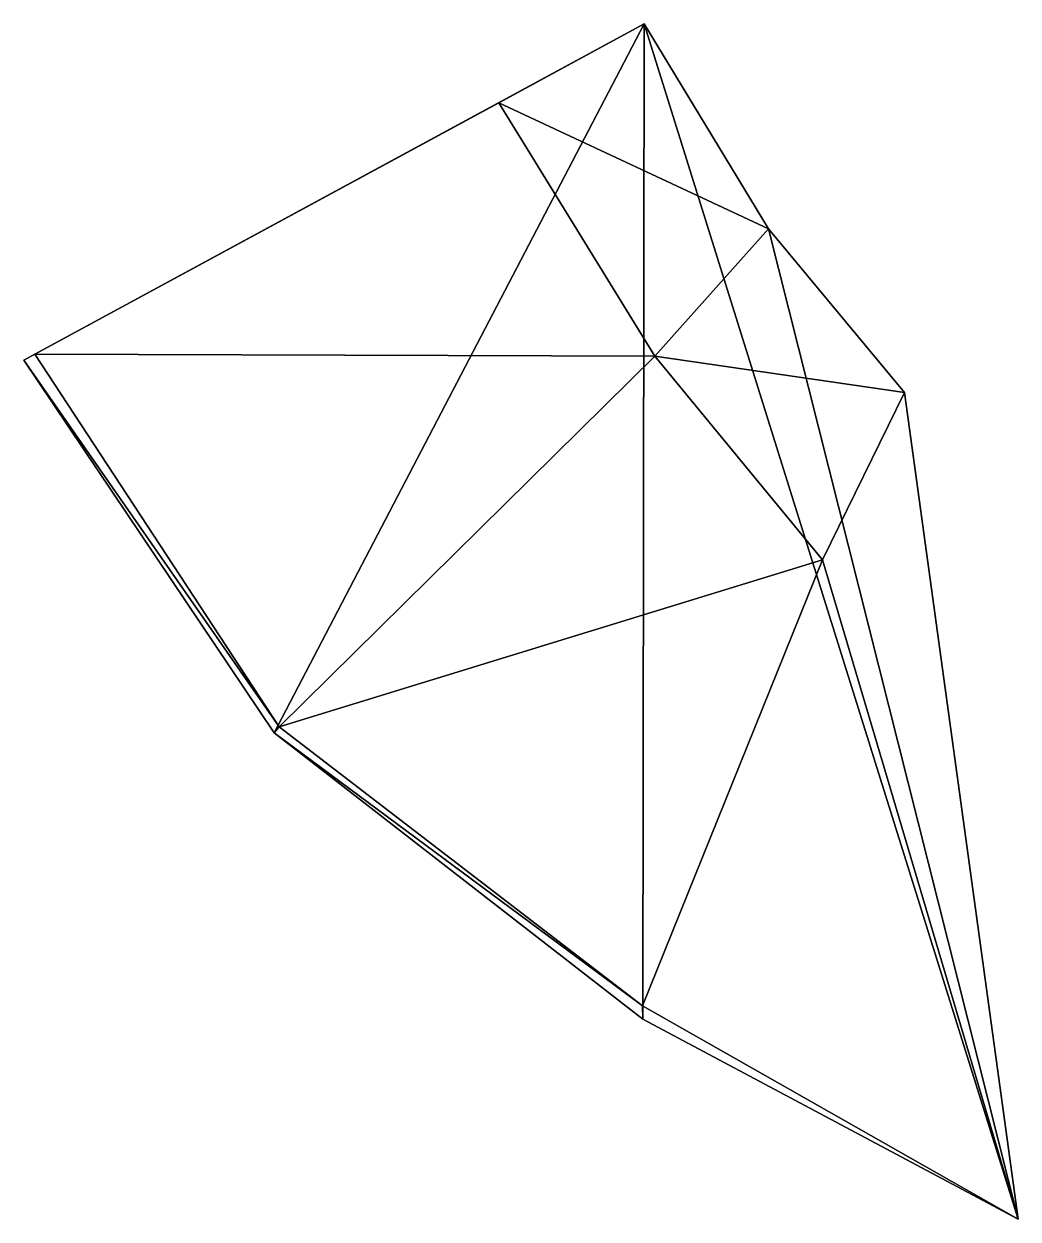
# Model space of a CAD drawing. Extents: x 24 to 157, y 33 to 192.
import ezdxf

# ---------------------------------------------------------------- set-up
doc = ezdxf.new("R2010")
doc.units = 0
doc.layers.get('0').update_dxf_attribs({"color": 13, "linetype": 'CONTINUOUS'})

msp = doc.modelspace()

# ---------------------------------------------------------------- linework, layer by layer
for p, q in [((23.88, 147.47, 7.57), (106.67, 192.35)), ((106.67, 192.35), (23.88, 147.47)), ((23.88, 147.47, 7.57), (106.67, 192.35, 98.13)), ((25.32, 148.26, 10.79), (106.67, 192.35, 98.13)), ((106.67, 192.35), (57.28, 97.75)), ((106.67, 192.35, 98.13), (87.27, 181.83, 95.48)), ((106.67, 192.35), (106.52, 59.53)), ((123.27, 164.98, 95.63), (106.67, 192.35, 98.13)), ((106.67, 192.35, 98.13), (106.67, 192.35)), ((106.67, 192.35), (123.27, 164.98, 95.63)), ((123.27, 164.98), (106.67, 192.35)), ((106.67, 192.35), (156.6, 32.85)), ((87.27, 181.83, 95.48), (25.32, 148.26, 10.79)), ((123.27, 164.98, 95.63), (87.27, 181.83, 95.48)), ((87.27, 181.83, 95.48), (108.12, 148.02, 92.31)), ((108.12, 148.02, 92.31), (123.27, 164.98, 95.63)), ((141.45, 143.16, 92.32), (123.27, 164.98, 95.63)), ((123.27, 164.98), (141.45, 143.16, 92.32)), ((141.45, 143.16), (123.27, 164.98)), ((123.27, 164.98), (123.27, 164.98, 95.63)), ((123.27, 164.98), (156.6, 32.85)), ((25.32, 148.26, 10.79), (23.88, 147.47, 7.57)), ((23.88, 147.47, 7.57), (57.28, 97.75)), ((57.97, 98.53, 3.67), (23.88, 147.47, 7.57)), ((23.88, 147.47), (57.28, 97.75)), ((23.88, 147.47, 7.57), (23.88, 147.47)), ((25.32, 148.26, 10.79), (108.12, 148.02, 92.31)), ((25.32, 148.26, 10.79), (57.97, 98.53, 3.67)), ((57.97, 98.53, 3.67), (108.12, 148.02, 92.31)), ((108.12, 148.02, 92.31), (141.45, 143.16, 92.32)), ((108.12, 148.02, 92.31), (130.5, 120.81, 88.28)), ((130.5, 120.81, 88.28), (141.45, 143.16, 92.32)), ((156.6, 32.85, 3.72), (141.45, 143.16, 92.32)), ((141.45, 143.16, 92.32), (141.45, 143.16)), ((141.45, 143.16), (156.6, 32.85, 3.72)), ((156.6, 32.85), (141.45, 143.16)), ((130.5, 120.81, 88.28), (57.97, 98.53, 3.67)), ((106.47, 61.3, 5.59), (130.5, 120.81, 88.28)), ((156.6, 32.85, 3.72), (130.5, 120.81, 88.28)), ((57.97, 98.53, 3.67), (57.28, 97.75)), ((57.28, 97.75), (106.47, 61.3, 5.59)), ((57.28, 97.75), (106.52, 59.53, 2.18)), ((57.28, 97.75), (106.52, 59.53)), ((106.47, 61.3, 5.59), (57.97, 98.53, 3.67)), ((106.52, 59.53, 2.18), (106.47, 61.3, 5.59)), ((156.6, 32.85, 3.72), (106.47, 61.3, 5.59)), ((106.52, 59.53, 2.18), (156.6, 32.85, 3.72)), ((156.6, 32.85, 3.72), (106.52, 59.53)), ((106.52, 59.53), (156.6, 32.85)), ((106.52, 59.53, 2.18), (106.52, 59.53)), ((156.6, 32.85), (156.6, 32.85, 3.72))]:
    msp.add_line(p, q)

# ---------------------------------------------------------------- meshes
mesh = msp.add_polyface()
corners = [(23.88, 147.47, 7.57), (106.67, 192.35), (23.88, 147.47)]
mesh.append_faces([[corners[k] for k in face] for face in [(0, 1, 2)]])
mesh = msp.add_polyface()
corners = [(106.67, 192.35, 98.13), (106.67, 192.35), (23.88, 147.47, 7.57)]
mesh.append_faces([[corners[k] for k in face] for face in [(0, 1, 2)]])
mesh = msp.add_polyface()
corners = [(106.67, 192.35, 98.13), (23.88, 147.47, 7.57), (25.32, 148.26, 10.79)]
mesh.append_faces([[corners[k] for k in face] for face in [(0, 1, 2)]])
mesh = msp.add_polyface()
corners = [(106.67, 192.35), (57.28, 97.75), (23.88, 147.47)]
mesh.append_faces([[corners[k] for k in face] for face in [(0, 1, 2)]])
mesh = msp.add_polyface()
corners = [(106.67, 192.35, 98.13), (25.32, 148.26, 10.79), (87.27, 181.83, 95.48)]
mesh.append_faces([[corners[k] for k in face] for face in [(0, 1, 2)]])
mesh = msp.add_polyface()
corners = [(106.67, 192.35), (106.52, 59.53), (57.28, 97.75)]
mesh.append_faces([[corners[k] for k in face] for face in [(0, 1, 2)]])
mesh = msp.add_polyface()
corners = [(123.27, 164.98, 95.63), (106.67, 192.35, 98.13), (87.27, 181.83, 95.48)]
mesh.append_faces([[corners[k] for k in face] for face in [(0, 1, 2)]])
mesh = msp.add_polyface()
corners = [(156.6, 32.85), (106.52, 59.53), (106.67, 192.35)]
mesh.append_faces([[corners[k] for k in face] for face in [(0, 1, 2)]])
mesh = msp.add_polyface()
corners = [(106.67, 192.35), (123.27, 164.98, 95.63), (123.27, 164.98)]
mesh.append_faces([[corners[k] for k in face] for face in [(0, 1, 2)]])
mesh = msp.add_polyface()
corners = [(106.67, 192.35, 98.13), (123.27, 164.98, 95.63), (106.67, 192.35)]
mesh.append_faces([[corners[k] for k in face] for face in [(0, 1, 2)]])
mesh = msp.add_polyface()
corners = [(156.6, 32.85), (106.67, 192.35), (123.27, 164.98)]
mesh.append_faces([[corners[k] for k in face] for face in [(0, 1, 2)]])
mesh = msp.add_polyface()
corners = [(108.12, 148.02, 92.31), (87.27, 181.83, 95.48), (25.32, 148.26, 10.79)]
mesh.append_faces([[corners[k] for k in face] for face in [(0, 1, 2)]])
mesh = msp.add_polyface()
corners = [(123.27, 164.98, 95.63), (87.27, 181.83, 95.48), (108.12, 148.02, 92.31)]
mesh.append_faces([[corners[k] for k in face] for face in [(0, 1, 2)]])
mesh = msp.add_polyface()
corners = [(141.45, 143.16, 92.32), (123.27, 164.98, 95.63), (108.12, 148.02, 92.31)]
mesh.append_faces([[corners[k] for k in face] for face in [(0, 1, 2)]])
mesh = msp.add_polyface()
corners = [(123.27, 164.98), (141.45, 143.16, 92.32), (141.45, 143.16)]
mesh.append_faces([[corners[k] for k in face] for face in [(0, 1, 2)]])
mesh = msp.add_polyface()
corners = [(123.27, 164.98, 95.63), (141.45, 143.16, 92.32), (123.27, 164.98)]
mesh.append_faces([[corners[k] for k in face] for face in [(0, 1, 2)]])
mesh = msp.add_polyface()
corners = [(156.6, 32.85), (123.27, 164.98), (141.45, 143.16)]
mesh.append_faces([[corners[k] for k in face] for face in [(0, 1, 2)]])
mesh = msp.add_polyface()
corners = [(25.32, 148.26, 10.79), (23.88, 147.47, 7.57), (57.97, 98.53, 3.67)]
mesh.append_faces([[corners[k] for k in face] for face in [(0, 1, 2)]])
mesh = msp.add_polyface()
corners = [(23.88, 147.47, 7.57), (57.28, 97.75), (57.97, 98.53, 3.67)]
mesh.append_faces([[corners[k] for k in face] for face in [(0, 1, 2)]])
mesh = msp.add_polyface()
corners = [(23.88, 147.47), (57.28, 97.75), (23.88, 147.47, 7.57)]
mesh.append_faces([[corners[k] for k in face] for face in [(0, 1, 2)]])
mesh = msp.add_polyface()
corners = [(108.12, 148.02, 92.31), (25.32, 148.26, 10.79), (57.97, 98.53, 3.67)]
mesh.append_faces([[corners[k] for k in face] for face in [(0, 1, 2)]])
mesh = msp.add_polyface()
corners = [(130.5, 120.81, 88.28), (108.12, 148.02, 92.31), (57.97, 98.53, 3.67)]
mesh.append_faces([[corners[k] for k in face] for face in [(0, 1, 2)]])
mesh = msp.add_polyface()
corners = [(141.45, 143.16, 92.32), (108.12, 148.02, 92.31), (130.5, 120.81, 88.28)]
mesh.append_faces([[corners[k] for k in face] for face in [(0, 1, 2)]])
mesh = msp.add_polyface()
corners = [(156.6, 32.85, 3.72), (141.45, 143.16, 92.32), (130.5, 120.81, 88.28)]
mesh.append_faces([[corners[k] for k in face] for face in [(0, 1, 2)]])
mesh = msp.add_polyface()
corners = [(141.45, 143.16), (156.6, 32.85, 3.72), (156.6, 32.85)]
mesh.append_faces([[corners[k] for k in face] for face in [(0, 1, 2)]])
mesh = msp.add_polyface()
corners = [(141.45, 143.16, 92.32), (156.6, 32.85, 3.72), (141.45, 143.16)]
mesh.append_faces([[corners[k] for k in face] for face in [(0, 1, 2)]])
mesh = msp.add_polyface()
corners = [(130.5, 120.81, 88.28), (57.97, 98.53, 3.67), (106.47, 61.3, 5.59)]
mesh.append_faces([[corners[k] for k in face] for face in [(0, 1, 2)]])
mesh = msp.add_polyface()
corners = [(130.5, 120.81, 88.28), (106.47, 61.3, 5.59), (156.6, 32.85, 3.72)]
mesh.append_faces([[corners[k] for k in face] for face in [(0, 1, 2)]])
mesh = msp.add_polyface()
corners = [(106.47, 61.3, 5.59), (57.97, 98.53, 3.67), (57.28, 97.75)]
mesh.append_faces([[corners[k] for k in face] for face in [(0, 1, 2)]])
mesh = msp.add_polyface()
corners = [(106.47, 61.3, 5.59), (57.28, 97.75), (106.52, 59.53, 2.18)]
mesh.append_faces([[corners[k] for k in face] for face in [(0, 1, 2)]])
mesh = msp.add_polyface()
corners = [(106.52, 59.53, 2.18), (57.28, 97.75), (106.52, 59.53)]
mesh.append_faces([[corners[k] for k in face] for face in [(0, 1, 2)]])
mesh = msp.add_polyface()
corners = [(106.47, 61.3, 5.59), (106.52, 59.53, 2.18), (156.6, 32.85, 3.72)]
mesh.append_faces([[corners[k] for k in face] for face in [(0, 1, 2)]])
mesh = msp.add_polyface()
corners = [(156.6, 32.85, 3.72), (106.52, 59.53), (156.6, 32.85)]
mesh.append_faces([[corners[k] for k in face] for face in [(0, 1, 2)]])
mesh = msp.add_polyface()
corners = [(156.6, 32.85, 3.72), (106.52, 59.53, 2.18), (106.52, 59.53)]
mesh.append_faces([[corners[k] for k in face] for face in [(0, 1, 2)]])

doc.saveas('drawing.dxf')
